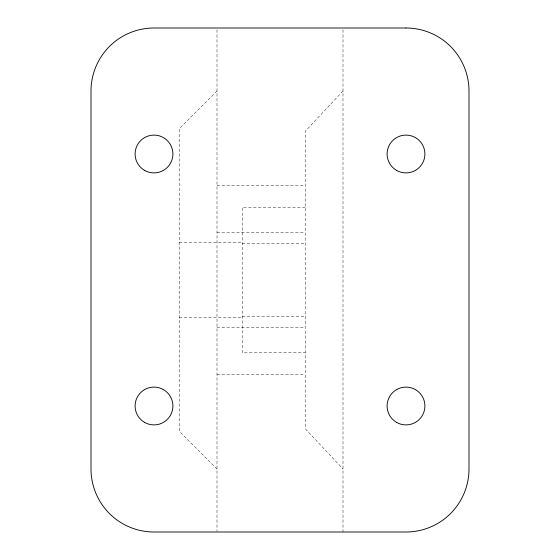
<?xml version="1.0" encoding="UTF-8"?>
<svg xmlns="http://www.w3.org/2000/svg" width="560" height="560" viewBox="0 0 560 560"><rect width="100%" height="100%" fill="white"/><g stroke="black" fill="none" stroke-linecap="round" stroke-linejoin="round"><path stroke-width="0.42" stroke-dasharray="2.8 2.1" d="M343 91L305.2 131.32L305.2 428.68L343 469M217 91L179.2 128.8L179.2 431.2L217 469M217 185.43L305.2 185.43M305.2 207.256L242.2 207.256L242.2 352.744L305.2 352.744M217 232.715L305.2 232.715M179.2 242.2L242.2 242.2M242.2 243.628L305.2 243.628M242.2 316.372L305.2 316.372M179.2 317.8L242.2 317.8M217 327.285L305.2 327.285M217 374.57L305.2 374.57M343 29.75L343 532M217 29.75L217 531.279"/><path stroke-width="0.84" d="M406 28L154 28A63 63 0 0 0 91 91L91 469A63 63 0 0 0 154 532L406 532A63 63 0 0 0 469 469L469 91A63 63 0 0 0 406 28M396.55 170.366A18.9 18.9 0 0 0 424.9 154A18.9 18.9 0 0 0 396.55 137.634A18.9 18.9 0 0 0 396.55 170.366M396.55 422.366A18.9 18.9 0 0 0 424.9 406A18.9 18.9 0 0 0 396.55 389.634A18.9 18.9 0 0 0 396.55 422.366M144.55 170.366A18.9 18.9 0 0 0 172.9 154A18.9 18.9 0 0 0 144.55 137.634A18.9 18.9 0 0 0 144.55 170.366M144.55 422.366A18.9 18.9 0 0 0 172.9 406A18.9 18.9 0 0 0 144.55 389.634A18.9 18.9 0 0 0 144.55 422.366"/></g></svg>
